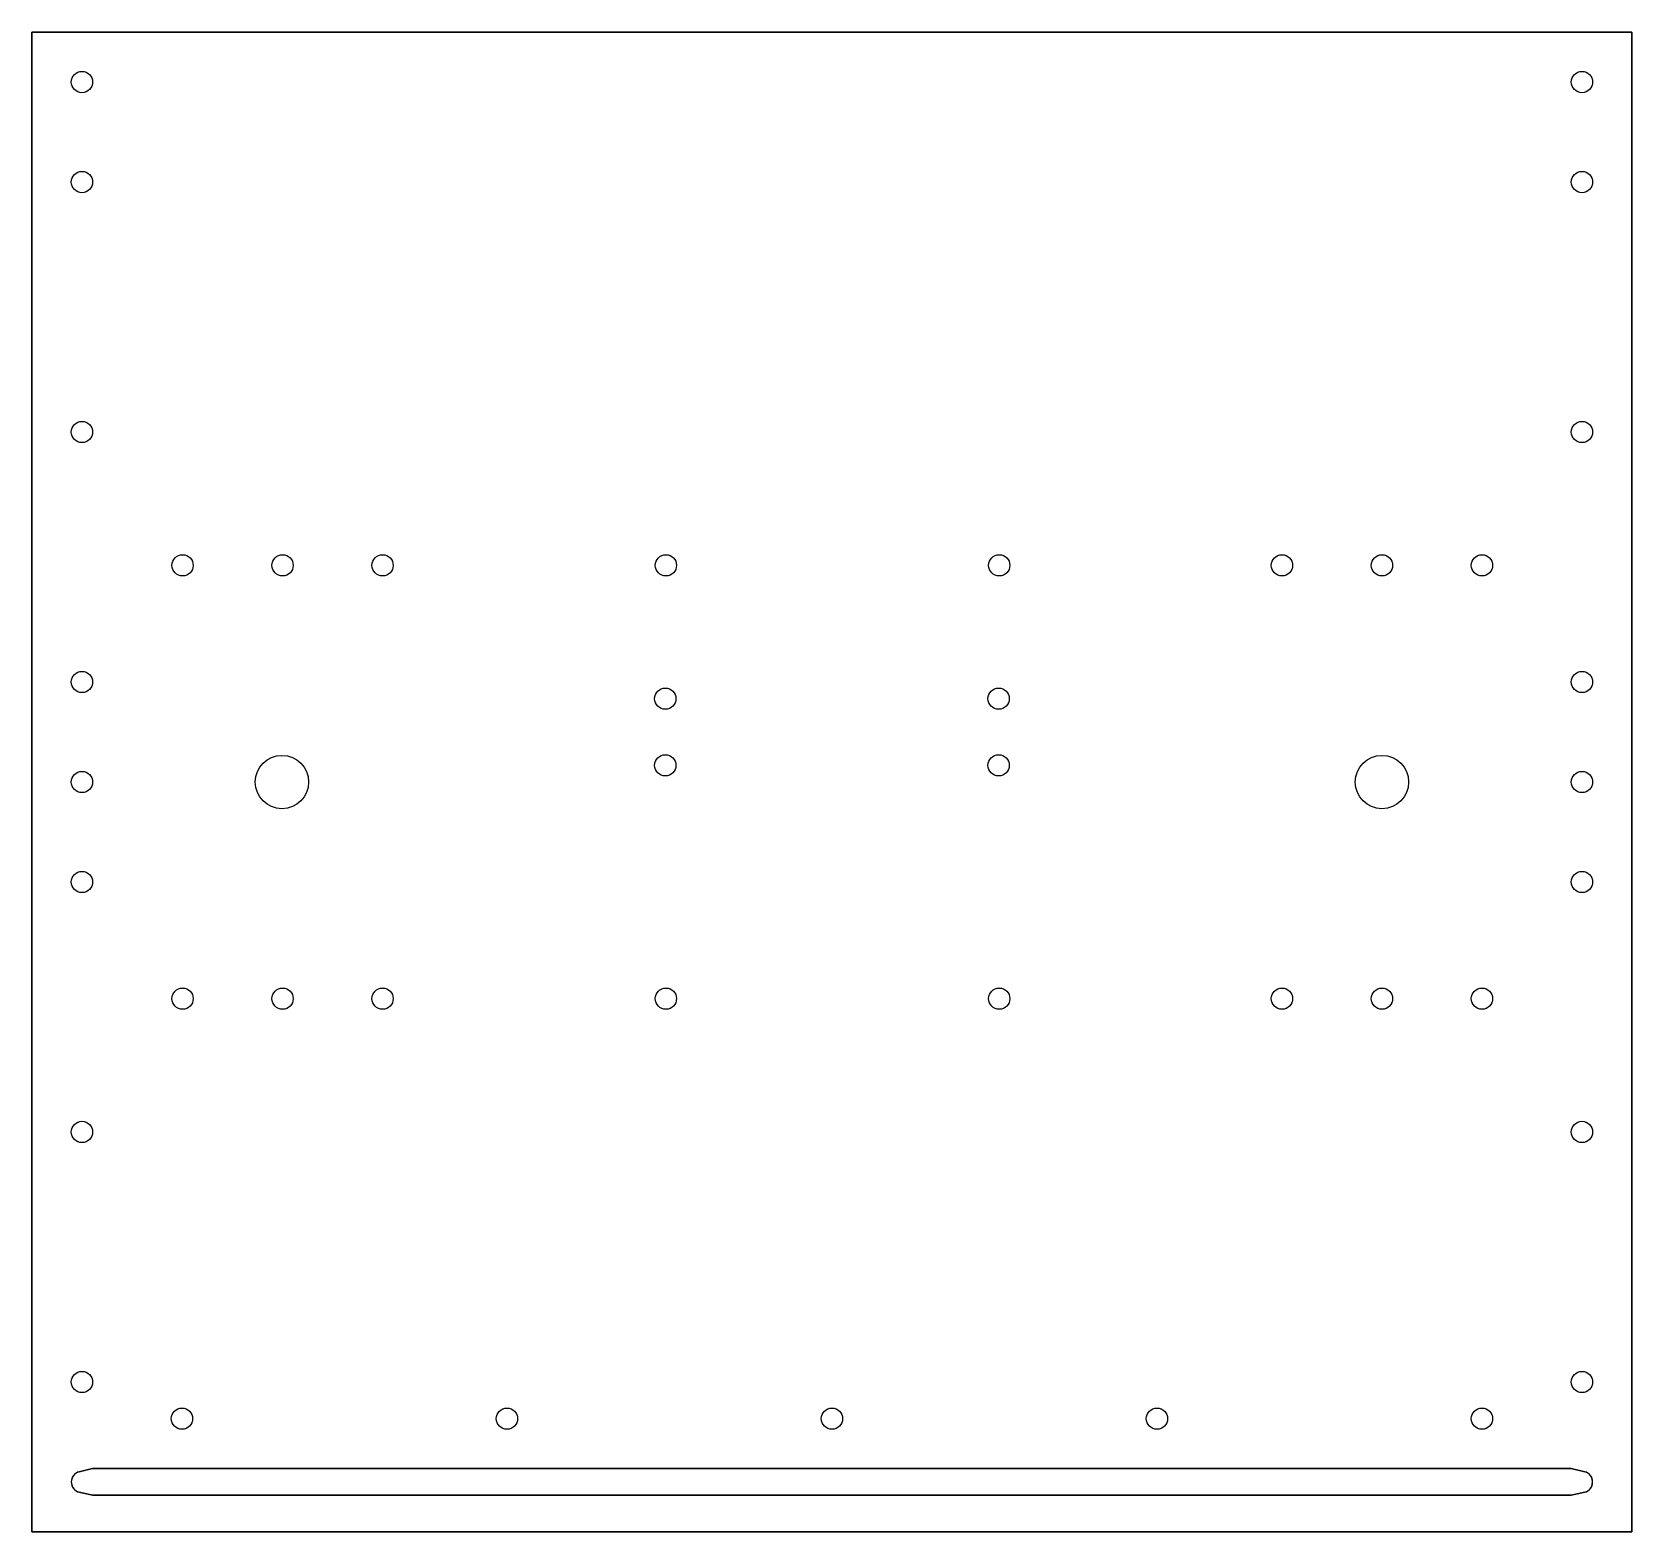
# Model space of a CAD drawing. Extents: x 0 to 240, y 0 to 225.
import ezdxf

# ---------------------------------------------------------------- set-up
doc = ezdxf.new("R2010")
doc.units = 0

msp = doc.modelspace()

# ---------------------------------------------------------------- linework, layer by layer
at = {"layer": 'layer0'}
for points in [[(0, 225, 0), (240, 225, 0)], [(0, 0, 0), (0, 225, 0)], [(240, 225, 3), (0, 225, 3)], [(0, 225, 3), (0, 0, 3)], [(240, 225, 0), (240, 0, 0)], [(240, 0, 3), (240, 225, 3)], [(5.955, 7.914, 0), (5.9, 7.5, 0)], [(5.9, 7.5, 0), (5.955, 7.086, 0)], [(6.114, 8.3, 0), (5.955, 7.914, 0)], [(6.369, 8.631, 0), (6.114, 8.3, 0)], [(6.7, 8.886, 0), (6.369, 8.631, 0)], [(7.086, 9.045, 0), (6.7, 8.886, 0)], [(9.1, 9.5, 0), (7.086, 9.045, 0)], [(7.086, 9.045, 3), (9.1, 9.5, 3)], [(230.9, 9.5, 0), (9.1, 9.5, 0)], [(9.1, 9.5, 3), (230.9, 9.5, 3)], [(232.914, 9.045, 0), (230.9, 9.5, 0)], [(230.9, 9.5, 3), (232.914, 9.045, 3)], [(233.3, 8.886, 0), (232.914, 9.045, 0)], [(233.631, 8.631, 0), (233.3, 8.886, 0)], [(233.886, 8.3, 0), (233.631, 8.631, 0)], [(234.045, 7.914, 0), (233.886, 8.3, 0)], [(234.1, 7.5, 0), (234.045, 7.914, 0)], [(234.045, 7.086, 0), (234.1, 7.5, 0)], [(5.955, 7.086, 0), (6.114, 6.7, 0)], [(6.114, 6.7, 0), (6.369, 6.369, 0)], [(6.369, 6.369, 0), (6.7, 6.114, 0)], [(6.7, 6.114, 0), (7.086, 5.955, 0)], [(7.086, 5.955, 0), (9.1, 5.5, 0)], [(9.1, 5.5, 3), (7.086, 5.955, 3)], [(9.1, 5.5, 0), (230.9, 5.5, 0)], [(230.9, 5.5, 3), (9.1, 5.5, 3)], [(230.9, 5.5, 0), (232.914, 5.955, 0)], [(232.914, 5.955, 3), (230.9, 5.5, 3)], [(232.914, 5.955, 0), (233.3, 6.114, 0)], [(233.3, 6.114, 0), (233.631, 6.369, 0)], [(233.631, 6.369, 0), (233.886, 6.7, 0)], [(233.886, 6.7, 0), (234.045, 7.086, 0)], [(240, 0, 0), (0, 0, 0)], [(0, 0, 3), (240, 0, 3)]]:
    msp.add_polyline3d(points, dxfattribs=at)
for centre, radius in [((7.5, 217.5), 1.6), ((7.5, 217.5, 3), 1.6), ((232.5, 217.5), 1.6), ((232.5, 217.5, 3), 1.6), ((7.5, 202.5), 1.6), ((7.5, 202.5, 3), 1.6), ((232.5, 202.5), 1.6), ((232.5, 202.5, 3), 1.6), ((7.5, 165), 1.6), ((7.5, 165, 3), 1.6), ((232.5, 165), 1.6), ((232.5, 165, 3), 1.6), ((22.582, 145), 1.6), ((22.582, 145, 3), 1.6), ((37.582, 145), 1.6), ((37.582, 145, 3), 1.6), ((52.582, 145), 1.6), ((52.582, 145, 3), 1.6), ((95.082, 145), 1.6), ((95.082, 145, 3), 1.6), ((145.082, 145), 1.6), ((145.082, 145, 3), 1.6), ((187.5, 145), 1.6), ((187.5, 145, 3), 1.6), ((202.5, 145), 1.6), ((202.5, 145, 3), 1.6), ((217.5, 145), 1.6), ((217.5, 145, 3), 1.6), ((7.5, 127.5), 1.6), ((7.5, 127.5, 3), 1.6), ((232.5, 127.5), 1.6), ((232.5, 127.5, 3), 1.6), ((95, 125), 1.6), ((95, 125, 3), 1.6), ((145, 125), 1.6), ((145, 125, 3), 1.6), ((37.5, 112.5), 4), ((37.5, 112.5, 3), 4), ((95, 115), 1.6), ((95, 115, 3), 1.6), ((145, 115), 1.6), ((145, 115, 3), 1.6), ((202.5, 112.5), 4), ((202.5, 112.5, 3), 4), ((7.5, 112.5), 1.6), ((7.5, 112.5, 3), 1.6), ((232.5, 112.5), 1.6), ((232.5, 112.5, 3), 1.6), ((7.5, 97.5), 1.6), ((7.5, 97.5, 3), 1.6), ((232.5, 97.5), 1.6), ((232.5, 97.5, 3), 1.6), ((22.582, 80), 1.6), ((22.582, 80, 3), 1.6), ((37.582, 80), 1.6), ((37.582, 80, 3), 1.6), ((52.582, 80), 1.6), ((52.582, 80, 3), 1.6), ((95.082, 80), 1.6), ((95.082, 80, 3), 1.6), ((145.082, 80), 1.6), ((145.082, 80, 3), 1.6), ((187.5, 80), 1.6), ((187.5, 80, 3), 1.6), ((202.5, 80), 1.6), ((202.5, 80, 3), 1.6), ((217.5, 80), 1.6), ((217.5, 80, 3), 1.6), ((7.5, 60), 1.6), ((7.5, 60, 3), 1.6), ((232.5, 60), 1.6), ((232.5, 60, 3), 1.6), ((7.5, 22.5), 1.6), ((7.5, 22.5, 3), 1.6), ((232.5, 22.5), 1.6), ((232.5, 22.5, 3), 1.6), ((22.5, 17), 1.6), ((22.5, 17, 3), 1.6), ((71.25, 17), 1.6), ((71.25, 17, 3), 1.6), ((120, 17), 1.6), ((120, 17, 3), 1.6), ((168.75, 17), 1.6), ((168.75, 17, 3), 1.6), ((217.5, 17), 1.6), ((217.5, 17, 3), 1.6)]:
    msp.add_circle(centre, radius, dxfattribs=at)
for centre, start, end in [((7.5, 7.5, 3), 105, 255), ((232.5, 7.5, 3), -75, 75), ((232.5, 7.5, 3), -75, 75)]:
    msp.add_arc(centre, 1.6, start, end, dxfattribs=at)

doc.saveas('drawing.dxf')
